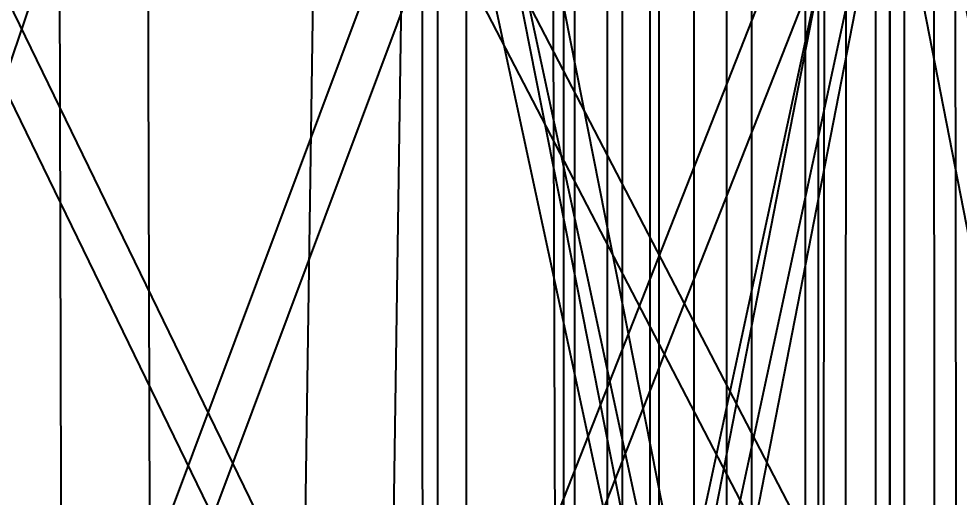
# Model space of a CAD drawing. Header units: millimetres. Extents: x -123812 to 252100, y -3000 to 639000.
# Drawn here: x -10682 to 849, y 115526 to 121398 of the extents above; entities that cross this region are included whole.
import ezdxf

# ---------------------------------------------------------------- set-up
doc = ezdxf.new("R2010")
doc.units = ezdxf.units.MM
for name, color, linetype, lineweight in [('D-BMK-AXIS', 7, 'Continuous', 13), ('D-STR-CORE', 7, 'Continuous', 25), ('D-STR-DIM', 7, 'Continuous', 13), ('D-STR-STRC', 7, 'Continuous', 25)]:
    doc.layers.add(name, color=color, linetype=linetype, lineweight=lineweight)
doc.styles.add('OpenSansCondensed-Light', font='OpenSansCondensed-Light.ttf')
doc.styles.add('TOWER_UNICODE', font='Arial Unicode.ttf')
doc.dimstyles.new('EZDXF', dxfattribs={"dimtxt": 0.25, "dimasz": 0.175, "dimexe": 0.375, "dimexo": 0.125, "dimgap": 0.1, "dimtad": 1, "dimlfac": 100, "dimzin": 12, "dimdsep": 46, "dimtxsty": 'OpenSansCondensed-Light', "dimblk": 'ARCHTICK', "dimcen": 2.5, "dimazin": 3, "dimtfac": 0.5, "dimtmove": 2, "dimatfit": 3})

# ---------------------------------------------------------------- blocks, each defined once
blk = doc.blocks.new('_ARCHTICK')
at = {"color": 0, "linetype": 'BYBLOCK', "const_width": 0.15}
blk.add_lwpolyline([(-0.5, -0.5), (0.5, 0.5)], dxfattribs=at)

msp = doc.modelspace()

# ---------------------------------------------------------------- linework, layer by layer
at = {"layer": 'D-BMK-AXIS'}
msp.add_line((0, -3000), (0, 639000), dxfattribs=at)
at = {"layer": 'D-STR-CORE'}
for points in [[(-4000, 100000), (-4000, 375000), (-3284.1, 375000), (-3284.1, 100000)], [(-4000, 100000), (-4000, 375000), (-3284.1, 375000), (-3284.1, 100000)], [(-3863.7, 100000), (-3863.7, 375000), (-2944.5, 375000), (-2944.5, 100000)], [(-3863.7, 100000), (-3863.7, 375000), (-2944.5, 375000), (-2944.5, 100000)], [(-3464.1, 100000), (-3464.1, 375000), (-2404.2, 375000), (-2404.2, 100000)], [(-3464.1, 100000), (-3464.1, 375000), (-2404.2, 375000), (-2404.2, 100000)], [(-2828.4, 100000), (-2828.4, 375000), (-1700, 375000), (-1700, 100000)], [(-2828.4, 100000), (-2828.4, 375000), (-1700, 375000), (-1700, 100000)], [(-2000, 100000), (-2000, 375000), (-880, 375000), (-880, 100000)], [(-2000, 100000), (-2000, 375000), (-880, 375000), (-880, 100000)], [(-1035.3, 100000), (-1035.3, 375000), (0, 375000), (0, 100000)], [(-1035.3, 100000), (-1035.3, 375000), (0, 375000), (0, 100000)], [(0, 100000), (0, 375000), (1035.3, 375000), (1035.3, 100000)], [(0, 100000), (0, 375000), (1035.3, 375000), (1035.3, 100000)]]:
    msp.add_lwpolyline(points, close=True, dxfattribs=at)
at = {"layer": 'D-STR-STRC'}
for points in [[(-13654.6, 112419.9), (-9406.8, 124919.9), (-9409.4, 124943.4), (-9428.2, 124970.7), (-9462, 125000), (-9508.5, 125029.3), (-9564.5, 125056.6), (-9626.1, 125080.1), (-9689.2, 125098.1), (-9749.5, 125109.4), (-9802.9, 125113.3), (-9845.6, 125109.4), (-9875, 125098.1), (-9888.8, 125080.1), (-14136.6, 112580.1)], [(224.6, 112617.2), (-6259.8, 125117.2), (-6272.6, 125113.2), (-6299.8, 125101.5), (-6339.6, 125082.9), (-6389.3, 125058.6), (-6445.4, 125030.3), (-6504.2, 125000), (-6561.7, 124969.7), (-6613.9, 124941.4), (-6657.3, 124917.1), (-6688.9, 124898.5), (-6706.6, 124886.8), (-6709.1, 124882.8), (-224.6, 112382.8)], [(-12966.3, 124890.6), (-6897.7, 112390.6), (-6890.5, 112386.7), (-6868.2, 112390.6), (-6832.2, 112401.9), (-6785.2, 112419.9), (-6730.3, 112443.4), (-6671.1, 112470.7), (-6611.8, 112500), (-6556.5, 112529.3), (-6508.7, 112556.6), (-6471.9, 112580.1), (-6448.6, 112598.1), (-6440.2, 112609.4), (-12508.8, 125109.4)], [(-9377.4, 112406.4), (-4704.3, 124906.4), (-4701.4, 124923.6), (-4714.8, 124946), (-4743.5, 124972), (-4785.6, 125000), (-4838.2, 125028), (-4897.6, 125054), (-4960, 125076.4), (-5020.9, 125093.6), (-5076.3, 125104.4), (-5122.4, 125108.1), (-5156, 125104.4), (-5174.9, 125093.6), (-9848.1, 112593.6)], [(198.7, 100042), (-5170.6, 125042), (-5177.4, 125047.1), (-5197.2, 125048.9), (-5228.8, 125047.4), (-5270, 125042.7), (-5317.9, 125035), (-5369.4, 125025), (-5420.8, 125013.3), (-5468.7, 125000.6), (-5509.9, 124988), (-5541.5, 124976.1), (-5561.3, 124965.9), (-5568.1, 124958), (-198.7, 99958)], [(-5170.6, 99958), (198.7, 124958), (192, 124965.9), (172.1, 124976.1), (140.5, 124988), (99.4, 125000.6), (51.4, 125013.3), (0, 125025), (-51.4, 125035), (-99.4, 125042.7), (-140.5, 125047.4), (-172.1, 125048.9), (-192, 125047.1), (-198.7, 125042), (-5568.1, 100042)], [(249.4, 100047.2), (-4690.2, 125047.2), (-4698.7, 125059), (-4723.6, 125066.8), (-4763.2, 125070.1), (-4814.9, 125068.6), (-4875, 125062.3), (-4939.6, 125051.9), (-5004.1, 125037.9), (-5064.3, 125021.3), (-5115.9, 125003.3), (-5155.5, 124985.1), (-5180.5, 124967.8), (-5189, 124952.8), (-249.4, 99952.8)], [(-4677.2, 112411.7), (236.9, 124911.7), (227, 124927.9), (201.7, 124949), (162.6, 124973.6), (112.4, 125000), (54.6, 125026.4), (-6.9, 125051), (-68, 125072.1), (-124.4, 125088.3), (-172.4, 125098.5), (-208.6, 125102), (-230.6, 125098.5), (-236.9, 125088.3), (-5150.9, 112588.3)], [(-4629.5, 99951.4), (249.3, 124951.4), (240.8, 124953.9), (215.9, 124959.5), (176.3, 124967.9), (124.6, 124978.5), (64.5, 124990.5), (0, 125003.2), (-64.5, 125015.7), (-124.6, 125027.1), (-176.3, 125036.7), (-215.9, 125043.7), (-240.8, 125047.8), (-249.3, 125048.6), (-5128.1, 100048.6)], [(5128.1, 100048.4), (249.3, 125048.4), (240.8, 125051.3), (215.9, 125050.6), (176.3, 125046.5), (124.7, 125039.3), (64.5, 125029.3), (0, 125017.4), (-64.5, 125004.2), (-124.7, 124990.8), (-176.3, 124978), (-215.9, 124966.7), (-240.8, 124957.7), (-249.3, 124951.6), (4629.5, 99951.6)]]:
    msp.add_lwpolyline(points, dxfattribs=at)
for points in [[(-10190.8, 125000), (-10156.9, 112500), (-9068.6, 112500), (-9104.8, 125000)], [(-7213.1, 112500), (-6124.9, 112500), (-5941.5, 125000), (-7027.4, 125000)], [(-5740.5, 125000), (-5731.5, 112500), (-4096.6, 112500), (-4138.6, 125000)], [(-5547.2, 100000), (-5191.6, 100000), (-5191.6, 125000), (-5547.2, 125000)], [(-5547.2, 100000), (-5191.6, 100000), (-5191.6, 125000), (-5547.2, 125000)], [(-817.5, 112500), (817.5, 112500), (800.9, 125000), (-800.9, 125000)], [(-817.5, 112500), (817.5, 112500), (800.9, 125000), (-800.9, 125000)], [(-544.1, 112500), (544.1, 112500), (543, 125000), (-543, 125000)], [(-177.8, 100000), (177.8, 100000), (177.8, 125000), (-177.8, 125000)], [(-177.8, 100000), (177.8, 100000), (177.8, 125000), (-177.8, 125000)]]:
    msp.add_lwpolyline(points, close=True, dxfattribs=at)

# ---------------------------------------------------------------- dimensions: what is measured, and where the dimension line sits
at = {"layer": 'D-STR-DIM'}
for base, p2 in [((-112000, 0), (0, 634000)), ((187000, 0), (0, 450000)), ((250000, 0), (0, 375000)), ((124000, 0), (0, 350000))]:
    msp.add_linear_dim(base=base, p1=(0, 0), p2=p2, angle=90, dimstyle='EZDXF', override={"dimtxt": 8400, "dimasz": 3750, "dimexe": 2100, "dimexo": 1800, "dimgap": 2100, "dimtad": 1, "dimdec": 0, "dimlfac": 1, "dimlunit": 2, "dimtxsty": 'TOWER_UNICODE', "dimclrd": 7, "dimclre": 7, "dimclrt": 7}, dxfattribs=at).render()

doc.saveas('drawing.dxf')
